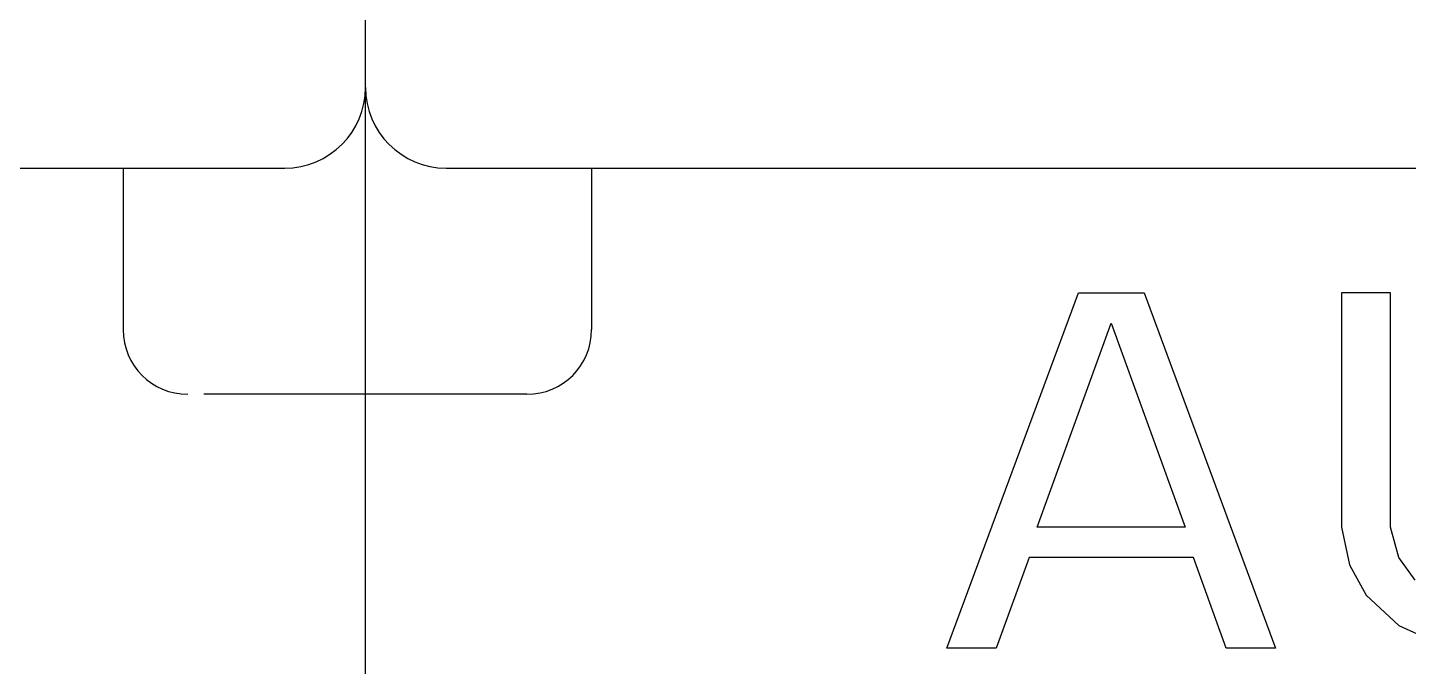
# Model space of a CAD drawing. Extents: x 10 to 656, y -396 to 292.
# Drawn here: x 282.354 to 284.085, y 101.147 to 101.948 of the extents above; entities that cross this region are included whole.
import ezdxf

# ---------------------------------------------------------------- set-up
doc = ezdxf.new("R2010")
doc.units = 0
doc.header["$LTSCALE"] = 5
doc.header["$MEASUREMENT"] = 0
doc.layers.get('0').update_dxf_attribs({"linetype": 'CONTINUOUS'})

msp = doc.modelspace()

# ---------------------------------------------------------------- linework, layer by layer
at = {"color": 7, "linetype": 'Continuous'}
for p, q in [((282.7776, 91.5889), (282.7776, 118.1086)), ((282.7776, 101.4882), (282.7776, 118.1086)), ((282.7776, 91.5889), (282.7776, 118.1086)), ((282.7776, 95.3626), (282.7776, 118.1086)), ((282.7776, 95.3626), (282.7776, 118.1086)), ((279.8422, 101.7716), (282.6764, 101.7716)), ((282.4739, 101.7716), (282.4739, 101.5692)), ((282.8788, 101.7716), (285.713, 101.7716)), ((283.061, 101.7716), (283.061, 101.5692)), ((283.5062, 101.17), (283.671, 101.6154)), ((283.671, 101.6154), (283.7534, 101.6154)), ((283.7534, 101.6154), (283.9182, 101.17)), ((284.0006, 101.6154), (284.0006, 101.3216)), ((284.0623, 101.6154), (284.0006, 101.6154)), ((284.0623, 101.3216), (284.0623, 101.6154)), ((283.6195, 101.3216), (283.7122, 101.5775)), ((283.7122, 101.5775), (283.8049, 101.3216)), ((282.7776, 101.4882), (282.5751, 101.4882)), ((282.98, 101.4882), (282.7776, 101.4882)), ((283.8049, 101.3216), (283.6195, 101.3216)), ((284.0006, 101.3216), (284.0109, 101.2743)), ((284.0726, 101.2837), (284.0623, 101.3216)), ((283.6092, 101.2837), (283.568, 101.17)), ((283.8152, 101.2837), (283.6092, 101.2837)), ((283.8564, 101.17), (283.8152, 101.2837)), ((284.0932, 101.2553), (284.0726, 101.2837)), ((284.0109, 101.2743), (284.0315, 101.2364)), ((284.0315, 101.2364), (284.0726, 101.1985)), ((284.0726, 101.1985), (284.1138, 101.1795)), ((283.568, 101.17), (283.5062, 101.17)), ((283.9182, 101.17), (283.8564, 101.17))]:
    msp.add_line(p, q, dxfattribs=at)
for centre, radius, start, end in [((282.6764, 101.8729), 0.1012, 270, 0), ((282.8788, 101.8729), 0.1012, 180, 270), ((282.5549, 101.5692), 0.081, 180, 270), ((282.98, 101.5692), 0.081, 270, 0)]:
    msp.add_arc(centre, radius, start, end, dxfattribs=at)

doc.saveas('drawing.dxf')
